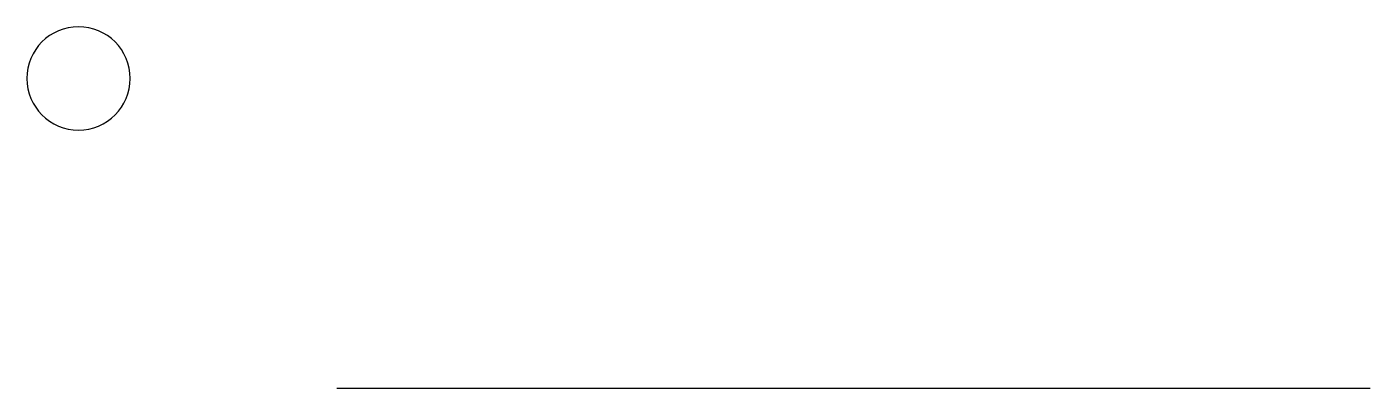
# Model space of a CAD drawing. Header units: millimetres. Extents: x -30 to 100, y 0 to 35.
import ezdxf

# ---------------------------------------------------------------- set-up
doc = ezdxf.new("R2010")
doc.units = ezdxf.units.MM

msp = doc.modelspace()

# ---------------------------------------------------------------- linework, layer by layer
msp.add_line((0, 0), (100, 0))
at = {"extrusion": (0, 0, -1)}
msp.add_circle((25, 30), 5, dxfattribs=at)

doc.saveas('drawing.dxf')
